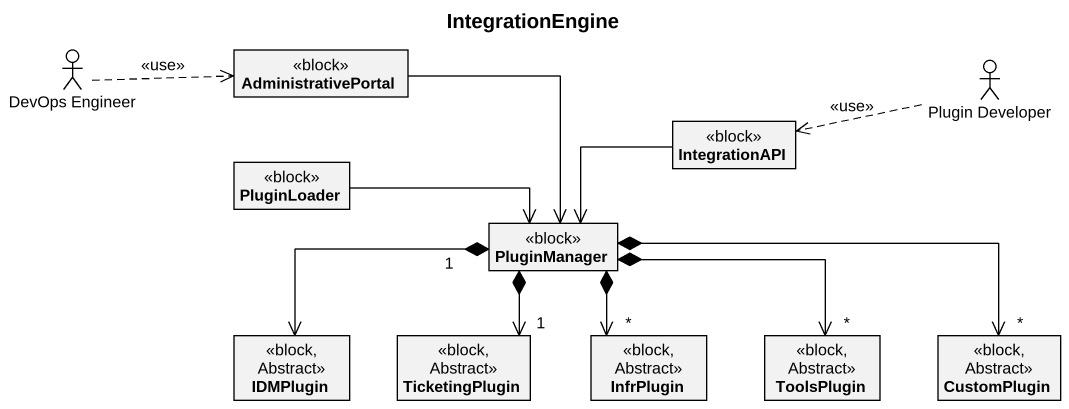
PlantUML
@startuml
title IntegrationEngine
allowmixing
hide circle
hide empty members
actor "DevOps Engineer" as DevOps_Engineer
class AdministrativePortal <<block>>
actor "Plugin Developer" as Plugin_Developer
class IntegrationAPI <<block>>
class PluginLoader <<block>>
class PluginManager <<block>>
class IDMPlugin <<block, Abstract>>
class TicketingPlugin <<block, Abstract>>
class InfrPlugin <<block, Abstract>>
class ToolsPlugin <<block, Abstract>>
class CustomPlugin <<block, Abstract>>
DevOps_Engineer .right.> AdministrativePortal : <<use>>
AdministrativePortal --> PluginManager
Plugin_Developer .left.> IntegrationAPI : <<use>>
IntegrationAPI -left-> PluginManager
PluginLoader -right-> PluginManager
PluginManager "1" *-left-> IDMPlugin
PluginManager *--> "1" TicketingPlugin
PluginManager *--> "*" InfrPlugin
PluginManager *-right-> "*" ToolsPlugin
PluginManager *-right-> "*" CustomPlugin
@enduml
